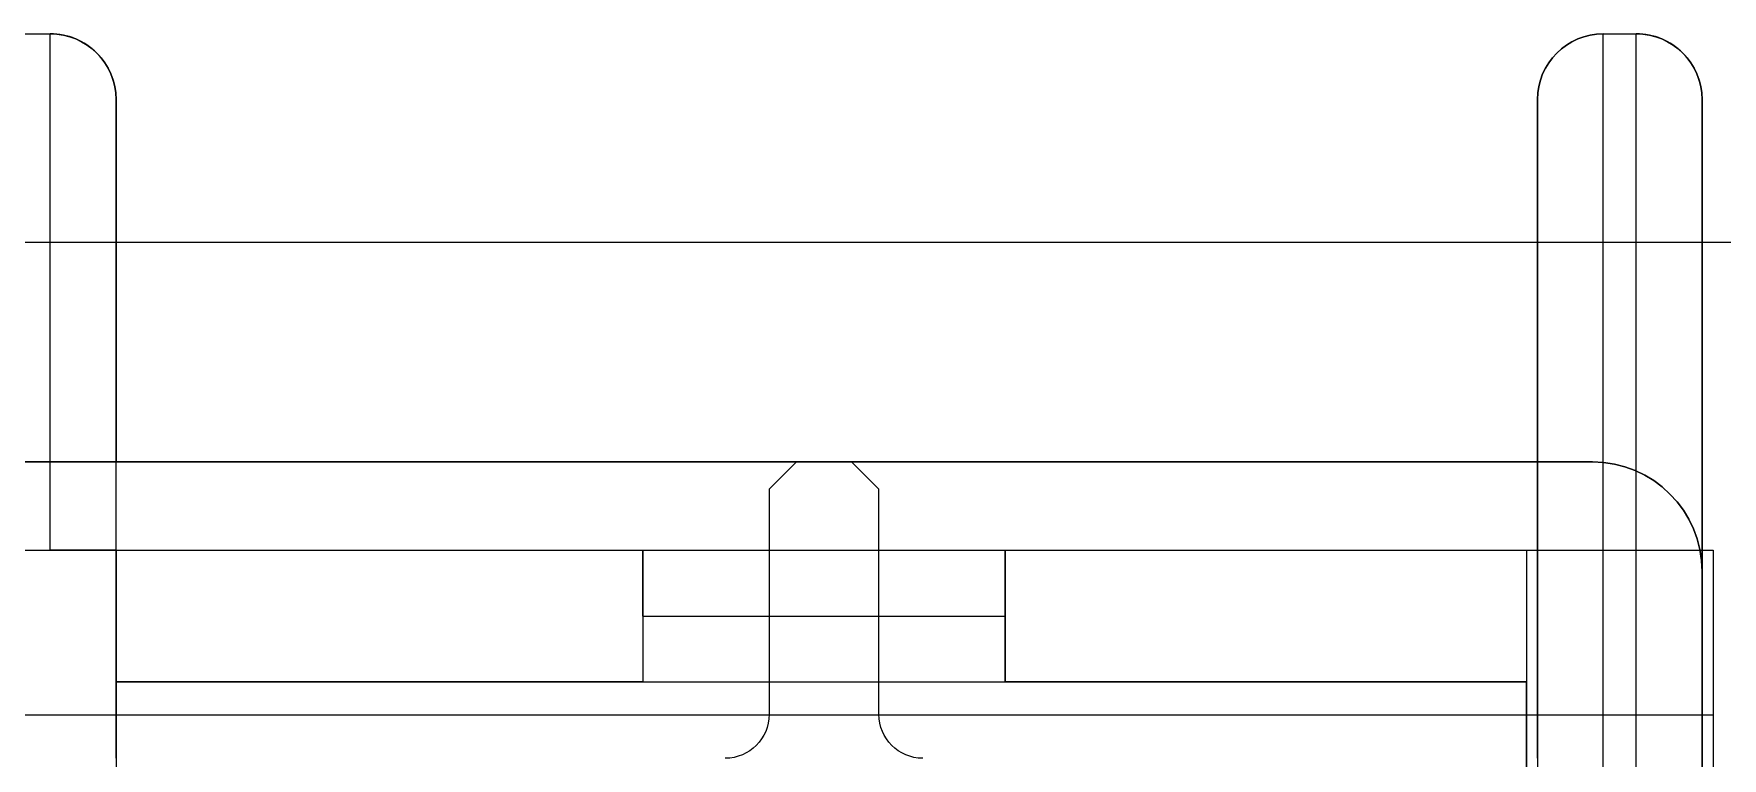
# Model space of a CAD drawing. Header units: inches. Extents: x 0 to 92454, y -34894 to 11.
# Drawn here: x 3.63 to 4.236, y 10.559 to 10.819 of the extents above; entities that cross this region are included whole.
import ezdxf

# ---------------------------------------------------------------- set-up
doc = ezdxf.new("R2010")
doc.units = ezdxf.units.IN
doc.header["$MEASUREMENT"] = 0

# ---------------------------------------------------------------- blocks, each defined once
blk = doc.blocks.new('2023_07_21_11_46_31_0481')
at = {"color": 7, "extrusion": (0, 0, -1)}
for p, q in [((92.05, 274.8, 87.6), (92.35, 274.8, 87.6)), ((92.35, 270.095, 87.6), (92.35, 274.8, 87.6)), ((106.5, 251.65, 87.6), (106.5, 274.8, 87.6)), ((106.5, 274.8, 87.6), (106.8, 274.8, 87.6)), ((106.8, 250.283, 87.6), (106.8, 274.8, 87.6)), ((1.505, 272.9), (168.495, 272.9)), ((92.95, 268.2, 119.7), (92.95, 270.9, 119.7)), ((99.15, 270.9, 119.7), (92.95, 270.9, 119.7)), ((99.15, 270.9, 102.1), (98.9, 270.65, 102.1)), ((99.15, 270.9, 119.7), (98.9, 270.65, 119.7)), ((99.65, 270.9, 102.1), (99.15, 270.9, 102.1)), ((99.9, 270.65, 102.1), (99.65, 270.9, 102.1)), ((99.9, 270.65, 119.7), (99.65, 270.9, 119.7)), ((105.9, 270.9, 119.7), (99.65, 270.9, 119.7)), ((105.9, 268.2, 119.7), (105.9, 270.9, 119.7)), ((98.9, 270.65, 102.1), (98.9, 268.6, 102.1)), ((98.9, 270.65, 119.7), (98.9, 268.6, 119.7)), ((99.9, 268.6, 102.1), (99.9, 270.65, 102.1)), ((99.9, 268.6, 119.7), (99.9, 270.65, 119.7)), ((92.05, 270.095, 87.6), (92.35, 270.095, 87.6))]:
    blk.add_line(p, q, dxfattribs=at)
at = {"color": 7}
for p, q in [((92.05, 274.8, 119.7), (92.35, 274.8, 119.7)), ((92.35, 270.095, 87.6), (92.35, 274.8, 87.6)), ((92.35, 274.8, 87.6), (92.35, 274.8, 119.7)), ((106.5, 251.65, 87.6), (106.5, 274.8, 87.6)), ((106.5, 274.8, 87.6), (106.5, 274.8, 119.7)), ((106.5, 274.8, 119.7), (106.8, 274.8, 119.7)), ((106.8, 250.283, 87.6), (106.8, 274.8, 87.6)), ((106.8, 274.8, 87.6), (106.8, 274.8, 119.7)), ((92.95, 270.095, 88.2), (92.95, 274.2, 88.2)), ((92.95, 274.2, 88.2), (92.95, 274.2, 119.7)), ((92.95, 274.2, 119.7), (92.95, 270.9, 119.7)), ((105.9, 274.2, 88.2), (105.9, 251.65, 88.2)), ((105.9, 274.2, 88.2), (105.9, 274.2, 119.7)), ((105.9, 270.9, 119.7), (105.9, 274.2, 119.7)), ((107.4, 251.2, 88.2), (107.4, 274.2, 88.2)), ((107.4, 274.2, 88.2), (107.4, 274.2, 119.7)), ((107.4, 274.2, 119.7), (107.4, 269.9, 119.7)), ((1.505, 272.9, 10), (168.495, 272.9, 10)), ((63.6, 270.9, 124.1), (106.4, 270.9, 124.1)), ((92.95, 270.9, 119.7), (91.45, 270.9, 119.7)), ((106.4, 270.9, 119.7), (105.9, 270.9, 119.7)), ((106.4, 270.9, 124.1), (106.4, 270.9, 119.7)), ((92.95, 270.095, 97.3), (92.95, 268.895, 97.3)), ((92.95, 270.095, 97.3), (97.75, 270.095, 97.3)), ((97.75, 270.095, 97.3), (97.75, 268.895, 97.3)), ((97.75, 270.095, 99.1), (101.05, 270.095, 99.1)), ((101.05, 270.095, 97.3), (105.8, 270.095, 97.3)), ((101.05, 270.095, 97.3), (101.05, 268.895, 97.3)), ((105.8, 270.095, 97.3), (105.8, 268.895, 97.3)), ((105.8, 270.095, 87.4), (107.5, 270.095, 87.4)), ((107.5, 270.095, 87.4), (107.5, 249.895, 87.4)), ((107.4, 269.9, 124.1), (107.4, 269.9, 119.7)), ((107.4, 269.9, 124.1), (107.4, 251.2, 124.1)), ((97.75, 269.495, 99.7), (97.75, 268.895, 99.7)), ((97.75, 269.495, 99.7), (101.05, 269.495, 99.7)), ((97.75, 269.495, 99.7), (101.05, 269.495, 99.7)), ((101.05, 268.895, 99.7), (101.05, 269.495, 99.7)), ((92.95, 268.895, 94.9), (92.95, 261.895, 94.9)), ((92.95, 268.895, 94.9), (105.8, 268.895, 94.9)), ((97.75, 268.895, 97.3), (92.95, 268.895, 97.3)), ((97.75, 268.895, 99.7), (101.05, 268.895, 99.7)), ((105.8, 268.895, 97.3), (101.05, 268.895, 97.3)), ((105.8, 261.895, 94.9), (105.8, 268.895, 94.9)), ((98.9, 268.6, 102.1), (98.9, 268.6, 119.7)), ((99.9, 268.6, 102.1), (99.9, 268.6, 119.7))]:
    blk.add_line(p, q, dxfattribs=at)
at = {"color": 7, "extrusion": (0, 1, 0)}
for p, q in [((92.05, 274.8, 119.7), (92.35, 274.8, 119.7)), ((92.05, 274.8, 87.6), (92.35, 274.8, 87.6)), ((92.35, 274.8, 87.6), (92.35, 274.8, 119.7)), ((106.5, 274.8, 119.7), (106.8, 274.8, 119.7)), ((106.5, 274.8, 87.6), (106.8, 274.8, 87.6)), ((106.5, 274.8, 87.6), (106.5, 274.8, 119.7)), ((106.8, 274.8, 87.6), (106.8, 274.8, 119.7)), ((1.505, 272.9), (168.495, 272.9)), ((1.505, 272.9, 10), (168.495, 272.9, 10)), ((63.6, 270.9, 124.1), (106.4, 270.9, 124.1)), ((92.95, 270.9, 119.7), (91.45, 270.9, 119.7)), ((99.15, 270.9, 119.7), (92.95, 270.9, 119.7)), ((99.65, 270.9, 102.1), (99.15, 270.9, 102.1)), ((99.15, 270.9, 102.1), (99.15, 270.9, 119.7)), ((105.9, 270.9, 119.7), (99.65, 270.9, 119.7)), ((99.65, 270.9, 102.1), (99.65, 270.9, 119.7)), ((106.4, 270.9, 119.7), (105.9, 270.9, 119.7)), ((106.4, 270.9, 124.1), (106.4, 270.9, 119.7)), ((62.5, 270.095, 83.5), (107.5, 270.095, 83.5)), ((92.05, 270.095, 87.6), (92.35, 270.095, 87.6)), ((92.95, 270.095, 88.2), (92.95, 270.095, 97.3)), ((92.95, 270.095, 97.3), (97.75, 270.095, 97.3)), ((97.75, 270.095, 97.3), (97.75, 270.095, 99.1)), ((97.75, 270.095, 99.1), (101.05, 270.095, 99.1)), ((101.05, 270.095, 99.1), (101.05, 270.095, 97.3)), ((101.05, 270.095, 97.3), (105.8, 270.095, 97.3)), ((105.8, 270.095, 97.3), (105.8, 270.095, 87.4)), ((105.8, 270.095, 87.4), (107.5, 270.095, 87.4)), ((107.5, 270.095, 87.4), (107.5, 270.095, 83.5))]:
    blk.add_line(p, q, dxfattribs=at)
at = {"color": 7, "extrusion": (1, 0, 0)}
for p, q in [((92.95, 270.095, 88.2), (92.95, 274.2, 88.2)), ((92.95, 274.2, 88.2), (92.95, 274.2, 119.7)), ((92.95, 274.2, 119.7), (92.95, 270.9, 119.7)), ((107.4, 251.2, 88.2), (107.4, 274.2, 88.2)), ((107.4, 274.2, 88.2), (107.4, 274.2, 119.7)), ((107.4, 274.2, 119.7), (107.4, 269.9, 119.7)), ((92.95, 268.2, 119.7), (92.95, 270.9, 119.7)), ((99.9, 268.6, 102.1), (99.9, 270.65, 102.1)), ((99.9, 270.65, 102.1), (99.9, 270.65, 119.7)), ((99.9, 268.6, 119.7), (99.9, 270.65, 119.7)), ((92.95, 270.095, 97.3), (92.95, 268.895, 97.3)), ((92.95, 270.095, 88.2), (92.95, 270.095, 97.3)), ((101.05, 270.095, 97.3), (101.05, 268.895, 97.3)), ((101.05, 270.095, 99.1), (101.05, 270.095, 97.3)), ((105.8, 270.095, 87.4), (105.8, 261.895, 87.4)), ((105.8, 270.095, 97.3), (105.8, 270.095, 87.4)), ((105.8, 270.095, 97.3), (105.8, 268.895, 97.3)), ((107.5, 270.095, 87.4), (107.5, 249.895, 87.4)), ((107.5, 270.095, 83.5), (107.5, 268.595, 82.2)), ((107.5, 270.095, 87.4), (107.5, 270.095, 83.5)), ((107.4, 269.9, 124.1), (107.4, 269.9, 119.7)), ((107.4, 269.9, 124.1), (107.4, 251.2, 124.1)), ((101.05, 268.895, 99.7), (101.05, 269.495, 99.7)), ((92.95, 268.895, 94.9), (92.95, 261.895, 94.9)), ((92.95, 268.895, 97.3), (92.95, 268.895, 94.9)), ((101.05, 268.895, 97.3), (101.05, 268.895, 99.7)), ((105.8, 268.895, 94.9), (105.8, 268.895, 97.3)), ((105.8, 261.895, 94.9), (105.8, 268.895, 94.9)), ((99.9, 268.6, 102.1), (99.9, 268.6, 119.7)), ((107.5, 268.595, 82.2), (107.5, 249.895, 66))]:
    blk.add_line(p, q, dxfattribs=at)
at = {"color": 7, "extrusion": (-1, 0, 0)}
for p, q in [((105.9, 270.9, 119.7), (105.9, 274.2, 119.7)), ((105.9, 274.2, 88.2), (105.9, 274.2, 119.7)), ((105.9, 274.2, 88.2), (105.9, 251.65, 88.2)), ((105.9, 268.2, 119.7), (105.9, 270.9, 119.7)), ((98.9, 270.65, 102.1), (98.9, 268.6, 102.1)), ((98.9, 270.65, 119.7), (98.9, 268.6, 119.7)), ((98.9, 270.65, 102.1), (98.9, 270.65, 119.7)), ((97.75, 270.095, 97.3), (97.75, 270.095, 99.1)), ((97.75, 270.095, 97.3), (97.75, 268.895, 97.3)), ((97.75, 269.495, 99.7), (97.75, 268.895, 99.7)), ((97.75, 268.895, 99.7), (97.75, 268.895, 97.3)), ((98.9, 268.6, 102.1), (98.9, 268.6, 119.7))]:
    blk.add_line(p, q, dxfattribs=at)
at = {"color": 7, "extrusion": (-0.707107, 0.707107, 0)}
for p, q in [((99.15, 270.9, 102.1), (98.9, 270.65, 102.1)), ((99.15, 270.9, 119.7), (98.9, 270.65, 119.7)), ((99.15, 270.9, 102.1), (99.15, 270.9, 119.7)), ((98.9, 270.65, 102.1), (98.9, 270.65, 119.7))]:
    blk.add_line(p, q, dxfattribs=at)
at = {"color": 7, "extrusion": (0.707107, 0.707107, 0)}
for p, q in [((99.9, 270.65, 102.1), (99.65, 270.9, 102.1)), ((99.65, 270.9, 102.1), (99.65, 270.9, 119.7)), ((99.9, 270.65, 119.7), (99.65, 270.9, 119.7)), ((99.9, 270.65, 102.1), (99.9, 270.65, 119.7))]:
    blk.add_line(p, q, dxfattribs=at)
at = {"color": 7, "extrusion": (0, 0.654788, -0.755813)}
for p, q in [((62.5, 270.095, 83.5), (107.5, 270.095, 83.5)), ((107.5, 270.095, 83.5), (107.5, 268.595, 82.2)), ((62.5, 268.595, 82.2), (107.5, 268.595, 82.2)), ((62.5, 268.595, 82.2), (107.5, 268.595, 82.2)), ((107.5, 268.595, 82.2), (107.5, 249.895, 66))]:
    blk.add_line(p, q, dxfattribs=at)
at = {"color": 7, "extrusion": (0, -1, 0)}
for p, q in [((92.95, 268.895, 97.3), (92.95, 268.895, 94.9)), ((92.95, 268.895, 94.9), (105.8, 268.895, 94.9)), ((97.75, 268.895, 97.3), (92.95, 268.895, 97.3)), ((97.75, 268.895, 99.7), (101.05, 268.895, 99.7)), ((97.75, 268.895, 99.7), (97.75, 268.895, 97.3)), ((105.8, 268.895, 97.3), (101.05, 268.895, 97.3)), ((101.05, 268.895, 97.3), (101.05, 268.895, 99.7)), ((105.8, 268.895, 94.9), (105.8, 268.895, 97.3))]:
    blk.add_line(p, q, dxfattribs=at)
at = {"color": 7, "extrusion": (0, 0, -1)}
for centre, radius, start, end in [((-92.35, 274.2, -119.7), 0.6, 90, 180), ((-106.5, 274.2, -119.7), 0.6, 360, 90), ((-106.8, 274.2, -119.7), 0.6, 90, 180), ((-106.4, 269.9, -124.1), 1, 90, 180), ((-98.5, 268.6, -102.1), 0.4, 180, 270), ((-98.5, 268.6, -102.1), 0.4, 180, 270), ((-98.5, 268.6, -119.7), 0.4, 180, 270), ((-98.5, 268.6, -119.7), 0.4, 180, 270), ((-100.3, 268.6, -102.1), 0.4, 270, 360), ((-100.3, 268.6, -102.1), 0.4, 270, 360), ((-100.3, 268.6, -119.7), 0.4, 270, 360), ((-100.3, 268.6, -119.7), 0.4, 270, 360)]:
    blk.add_arc(centre, radius, start, end, dxfattribs=at)
at = {"color": 7}
for centre, radius, start, end in [((92.35, 274.2, 119.7), 0.6, 360, 90), ((106.5, 274.2, 119.7), 0.6, 90, 180), ((106.8, 274.2, 119.7), 0.6, 360, 90), ((106.4, 269.9, 119.7), 1, 0, 90), ((106.4, 269.9, 119.7), 1, 0, 90), ((106.4, 269.9, 124.1), 1, 0, 90)]:
    blk.add_arc(centre, radius, start, end, dxfattribs=at)
at = {"color": 7, "extrusion": (0, -1, 0)}
blk.add_arc((92.35, 88.2, -270.095), 0.6, 270, 360, dxfattribs=at)
at = {"color": 7, "extrusion": (0, 1, 0)}
blk.add_arc((-92.35, 88.2, 270.095), 0.6, 180, 270, dxfattribs=at)
at = {"color": 7, "extrusion": (-1, 0, 0)}
for centre in [(-269.495, 99.1, -97.75), (-269.495, 99.1, -101.05)]:
    blk.add_arc(centre, 0.6, 90, 180, dxfattribs=at)
at = {"color": 7, "extrusion": (1, 0, 0)}
for centre in [(269.495, 99.1, 97.75), (269.495, 99.1, 101.05)]:
    blk.add_arc(centre, 0.6, 0, 90, dxfattribs=at)
at = {"color": 7, "extrusion": (0, 0.707107, 0.707107)}
for centre, major_axis, start_param, end_param in [((92.35, 274.2, 88.2), (0, -0.6, 0.6), 1.570796, 3.141593), ((92.35, 274.2, 88.2), (0, -0.6, 0.6), 1.570796, 3.141593), ((106.5, 274.2, 88.2), (0, 0.6, -0.6), 0, 1.570796), ((106.5, 274.2, 88.2), (0, 0.6, -0.6), 0, 1.570796), ((106.8, 274.2, 88.2), (0, -0.6, 0.6), 1.570796, 3.141593), ((106.8, 274.2, 88.2), (0, -0.6, 0.6), 1.570796, 3.141593)]:
    blk.add_ellipse(centre, major_axis=major_axis, ratio=0.707107, start_param=start_param, end_param=end_param, dxfattribs=at)

msp = doc.modelspace()

# ---------------------------------------------------------------- block references
at = {"xscale": 0.03937007874015748, "yscale": 0.03937007874015748, "zscale": 0.03937007874015748}
msp.add_blockref('2023_07_21_11_46_31_0481', (0, 0), dxfattribs=at)
msp.add_blockref('2023_07_21_11_46_31_0481', (0, 0), dxfattribs=at)

doc.saveas('drawing.dxf')
